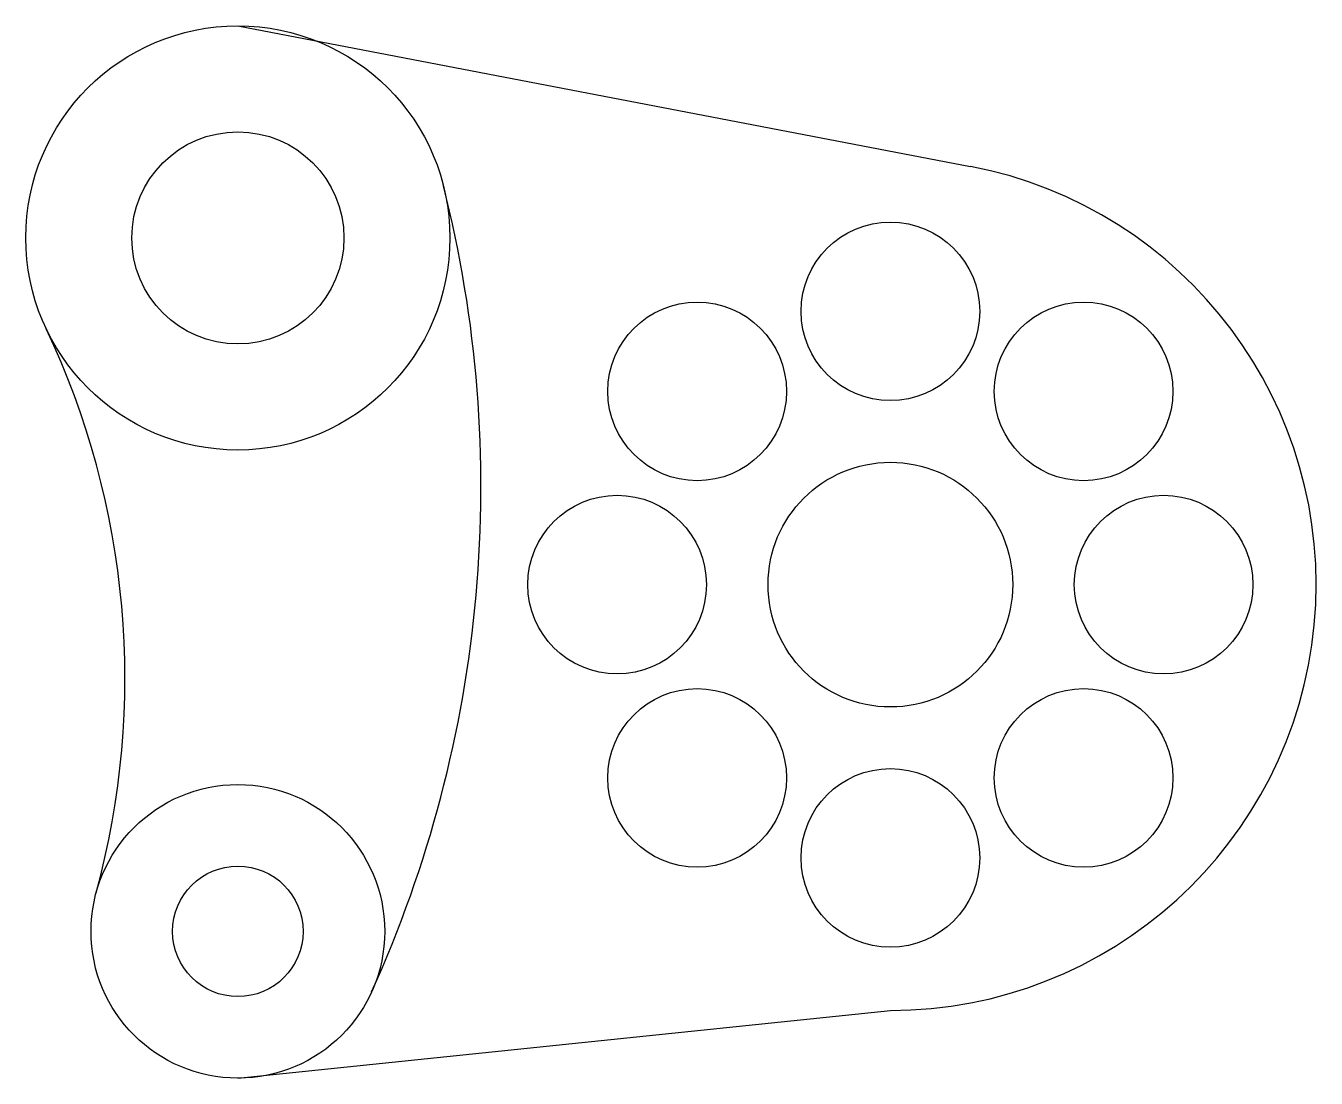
# Model space of a CAD drawing. Header units: millimetres. Extents: x 3138 to 3296, y 1441 to 1570.
import ezdxf

# ---------------------------------------------------------------- set-up
doc = ezdxf.new("R2010")
doc.units = ezdxf.units.MM

# ---------------------------------------------------------------- blocks, each defined once
blk = doc.blocks.new('*U2')
blk.add_circle((0, 0), 10.95)
blk = doc.blocks.new('*U3')
at = {"color": 0, "linetype": 'ByBlock', "lineweight": -2, "transparency": 16777216}
blk.add_blockref('*U2', (3243.89, 1535.05), dxfattribs=at)
for p, rotation in [((3220.2, 1525.24), 45.00000000000001), ((3267.58, 1525.24), 315), ((3210.39, 1501.55), 90), ((3277.39, 1501.55), 270), ((3220.2, 1477.86), 135), ((3267.58, 1477.86), 225), ((3243.89, 1468.05), 180)]:
    blk.add_blockref('*U2', p, dxfattribs=dict(at, rotation=rotation))

msp = doc.modelspace()

# ---------------------------------------------------------------- linework, layer by layer
for p, q in [((3163.89, 1570.05), (3253.73, 1552.81)), ((3163.89, 1441.05), (3243.89, 1449.35))]:
    msp.add_line(p, q)
for centre, radius in [((3163.89, 1544.05), 26), ((3163.89, 1544.05), 13), ((3243.89, 1501.55), 15), ((3163.89, 1459.05), 18), ((3163.89, 1459.05), 8)]:
    msp.add_circle(centre, radius)
for centre, radius, start, end in [((3243.89, 1501.55), 52.2, 270, 79.1397), ((3043.69, 1513.6), 150, 335.5918, 14.2166), ((3050.04, 1490.07), 100, 344.7601, 25.3681)]:
    msp.add_arc(centre, radius, start, end)

# ---------------------------------------------------------------- block references
msp.add_blockref('*U3', (0, 0))

doc.saveas('drawing.dxf')
